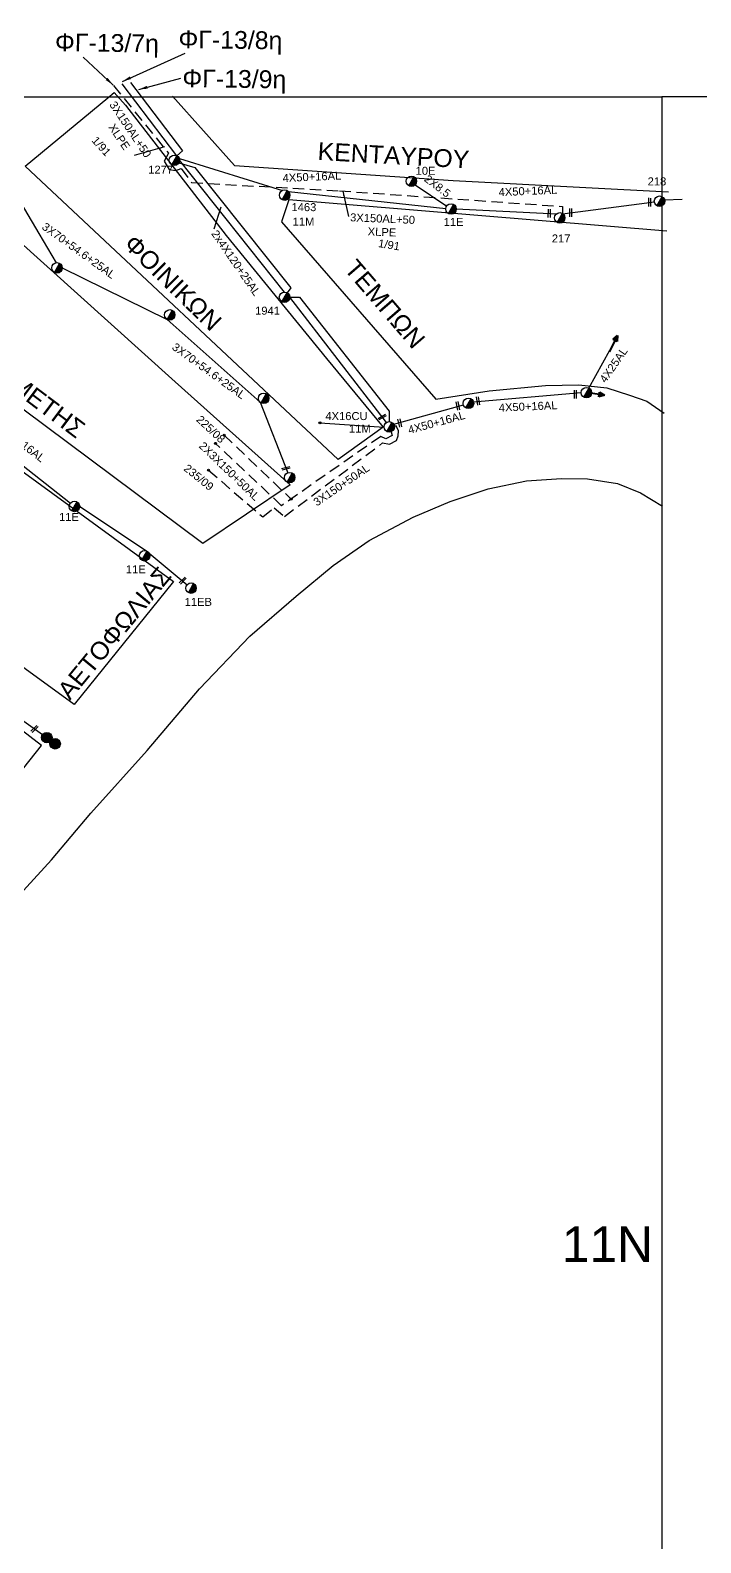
# Model space of a CAD drawing. Header units: millimetres. Extents: x 1642 to 3063, y 749 to 1773.
# Drawn here: x 2681.1 to 2832, y 1428.3 to 1768.6 of the extents above; entities that cross this region are included whole.
import ezdxf

# ---------------------------------------------------------------- set-up
doc = ezdxf.new("R2010")
doc.units = ezdxf.units.MM
doc.linetypes.add('DASHED', pattern=[19.05, 12.7, -6.35])
for name, color, linetype in [('Eπιγραφές - Σχήματα', 7, 'Continuous'), ('Γυμνά εναέρια ΧΤ (3Φ)   4x16CU', 7, 'Continuous'), ('Γυμνά εναέρια ΧΤ και ΦΟΠ (3Φ)   4x50+16AL', 7, 'Continuous'), ('Εναέρια παροχή ΧΤ 4x25', 7, 'SYN_LINE'), ('Επίτονοι', 7, 'Continuous'), ('Επιγραφές - Σχήματα', 7, 'Continuous'), ('Καλώδια ΧΤ   2x8.5', 7, 'DASHED'), ('Καλώδια ΧΤ   3x150+50AL', 7, 'DASHED'), ('Καλώδια ΧΤ   3x150AL+50XLPE', 7, 'DASHED'), ('Μηχανική τομή', 7, 'Continuous'), ('Στύλος Ξύλινος', 7, 'Continuous'), ('Στύλος Ξύλινος @ 1', 7, 'Continuous'), ('Στύλος ΦΜ', 7, 'Continuous'), ('Στύλος ΦΜ @ 1', 7, 'Continuous'), ('Συνδέσεις', 7, 'Continuous'), ('Συνεστραμμένα ΧΤ   3x70+54.6+25 AL', 7, 'SYN_LINE'), ('Συνεστραμμένα ΧΤ   4x120+25 AL', 7, 'SYN_LINE'), ('Υπόβαθρο ΔΕΗ', 7, 'Continuous')]:
    doc.layers.add(name, color=color, linetype=linetype)
doc.styles.get("Standard").update_dxf_attribs({"font": 'arial.ttf'})
doc.linetypes.add('SYN_LINE', pattern='A,0.5,-0.0001,["/\\/\\/\\/",Standard,S=0.1,R=0,X=0,Y=-0.05],-0.25', length=0.7501)
doc.dimstyles.new('ISO-25', dxfattribs={"dimtxt": 2.5, "dimasz": 2.5, "dimexe": 1.25, "dimexo": 0.625, "dimtad": 1, "dimtxsty": 'Standard', "dimcen": 2.5, "dimaunit": 2, "dimazin": 0, "dimtfac": 1, "dimtmove": 0, "dimatfit": 3, "dimfxl": 1, "dimarcsym": 0})

# ---------------------------------------------------------------- blocks, each defined once
blk = doc.blocks.new('ΥΠΑΡΧΩΝ ΤΣΙΜΕΝΤΕΝΙΟΣ ΣΤΥΛΟΣ')
at = {"layer": 'Στύλος ΦΜ'}
blk.add_hatch(color=7, dxfattribs=at).paths.add_polyline_path([(-1.29, -2.28, 0.574793), (2.62, 0, 0.268822), (1.3, 2.27)])
at = {"layer": 'Στύλος ΦΜ', "color": 7}
blk.add_line((-1.29, -2.28), (1.3, 2.27), dxfattribs=at)
blk.add_circle((0, 0), 2.62, dxfattribs=at)
at = {"layer": 'Στύλος ΦΜ', "flags": 4}
for tag, p in [('ΑΡΙΘΜΟΣ', (-4.68, 8.05)), ('ΤΥΠΟΣ', (-4.91, 3.03))]:
    blk.add_attdef(tag, p, '', height=4, dxfattribs=at)
blk = doc.blocks.new('ΥΠΑΡΧΩΝ ΞΥΛΙΝΟΣ ΣΤΥΛΟΣ')
at = {"layer": 'Στύλος Ξύλινος'}
h = blk.add_hatch(color=7, dxfattribs=at)
h.paths.add_polyline_path([(-2.62, 0, 0.270008), (-1.29, -2.28), (1.3, 2.27, 0.576266)])
h.paths.add_polyline_path([(-1.29, -2.28, 0.574793), (2.62, 0, 0.268822), (1.3, 2.27)])
at = {"layer": 'Στύλος Ξύλινος', "color": 7}
blk.add_line((-1.29, -2.28), (1.3, 2.27), dxfattribs=at)
blk.add_circle((0, 0), 2.62, dxfattribs=at)
at = {"layer": 'Στύλος Ξύλινος', "flags": 4}
for tag, p in [('ΑΡΙΘΜΟΣ', (-4.91, 8.6)), ('ΤΥΠΟΣ', (-4.85, 3.39))]:
    blk.add_attdef(tag, p, '', height=4, dxfattribs=at)
blk = doc.blocks.new('ΜΗΧΑΝΙΚΗ ΤΟΜΗ')
at = {"layer": 'Μηχανική τομή', "ltscale": 40}
for p, q in [((-1.89, 0.78), (1.89, 0.78)), ((1.89, 0), (-1.89, 0))]:
    blk.add_line(p, q, dxfattribs=at)
blk = doc.blocks.new('ΕΠΙΤΟΝΟΣ')
at = {"layer": 'Επίτονοι', "lineweight": 40, "ltscale": 40}
blk.add_hatch(color=256, dxfattribs=at).paths.add_polyline_path([(-1.13, 6.47), (0, 9.1), (1.13, 6.47)])
for p, q in [((-1.13, 6.47), (0, 9.1)), ((0, 9.1), (1.13, 6.47)), ((1.13, 6.47), (-1.13, 6.47)), ((-1.13, 6.47), (0, 6.47)), ((0, 6.47), (0, 0))]:
    blk.add_line(p, q, dxfattribs=at)
blk = doc.blocks.new('_ΣΥΝΔΕΣΗ')
at = {"layer": 'Συνδέσεις', "linetype": 'SYN_LINE', "ltscale": 40}
blk.add_hatch(color=256, dxfattribs=at).paths.add_polyline_path([(0.5, -0.01, 1), (-0.5, -0.01, 1)])
at = {"layer": 'Συνδέσεις'}
blk.add_circle((0, -0.01), 0.5, dxfattribs=at)

msp = doc.modelspace()

# ---------------------------------------------------------------- linework, layer by layer
at = {"layer": 'Γυμνά εναέρια ΧΤ (3Φ)   4x16CU', "color": 30, "linetype": 'SYN_LINE', "ltscale": 16}
msp.add_lwpolyline([(2746.27, 1680.26), (2760.7, 1679.3)], dxfattribs=at)
at = {"layer": 'Γυμνά εναέρια ΧΤ και ΦΟΠ (3Φ)   4x50+16AL', "color": 2, "ltscale": 0.2}
for points in [[(2714.63, 1739.72), (2737.81, 1732.56)], [(2739.18, 1732.32), (2774.6, 1728.51)], [(2800.82, 1727.27), (2821.53, 1729.98)], [(2823.84, 1730.41), (2827.76, 1730.56)], [(2776.95, 1728.39), (2799.49, 1727.3)]]:
    msp.add_lwpolyline(points, dxfattribs=at)
at = {"layer": 'Γυμνά εναέρια ΧΤ και ΦΟΠ (3Φ)   4x50+16AL', "color": 87, "ltscale": 0.2}
for points in [[(2780.83, 1684.97), (2805.06, 1687.06)], [(2762.88, 1679.98), (2778.56, 1684.34)]]:
    msp.add_lwpolyline(points, dxfattribs=at)
at = {"layer": 'Γυμνά εναέρια ΧΤ και ΦΟΠ (3Φ)   4x50+16AL', "color": 30, "ltscale": 0.2}
for points in [[(2665.11, 1681.85), (2690.1, 1662.18)], [(2692.2, 1661.46), (2707.44, 1651.34)], [(2707.8, 1650.97), (2716.36, 1643.84)]]:
    msp.add_lwpolyline(points, dxfattribs=at)
at = {"layer": 'Εναέρια παροχή ΧΤ 4x25', "color": 87, "ltscale": 15}
msp.add_lwpolyline([(2806.82, 1688.08), (2813.07, 1699.48)], dxfattribs=at)
at = {"layer": 'Επιγραφές - Σχήματα'}
msp.add_lwpolyline([(1667.44, 1753.61), (2823.21, 1753.61), (2823.21, 749.19), (1667.44, 749.19)], close=True, dxfattribs=at)
at = {"layer": 'Επιγραφές - Σχήματα', "ltscale": 10}
msp.add_lwpolyline([(2823.21, 749.19), (3063.08, 749.19), (3063.08, 1753.61), (2823.21, 1753.61)], dxfattribs=at)
at = {"layer": 'Καλώδια ΧΤ   2x8.5', "color": 2, "linetype": 'Continuous', "ltscale": 0.2}
msp.add_lwpolyline([(2767.73, 1733.84), (2774.8, 1729.05)], dxfattribs=at)
at = {"layer": 'Καλώδια ΧΤ   3x150+50AL', "color": 87, "ltscale": 0.2}
msp.add_lwpolyline([(2721.2, 1669.59), (2733.4, 1659.13), (2735.98, 1661.15), (2738.28, 1659.23), (2760.38, 1675.75), (2761.94, 1675.48), (2763.5, 1676.3), (2763.87, 1677.33), (2763.97, 1678.48), (2763.44, 1679.58), (2763.04, 1679.53)], dxfattribs=at)
at = {"layer": 'Καλώδια ΧΤ   3x150+50AL', "color": 30, "ltscale": 0.2}
for points in [[(2762.33, 1678.28), (2762.55, 1677.42), (2761.13, 1676.7), (2759.94, 1677.22), (2737.63, 1661.63)], [(2737.63, 1661.63), (2722.74, 1675.65)], [(2724.7, 1677.49), (2739.77, 1663.12)]]:
    msp.add_lwpolyline(points, dxfattribs=at)
at = {"layer": 'Καλώδια ΧΤ   3x150AL+50XLPE', "color": 2, "ltscale": 0.2}
msp.add_lwpolyline([(2699.8, 1756.19), (2712.2, 1740.92), (2711.24, 1739.12), (2712.31, 1737.27), (2713.81, 1737.05), (2715.06, 1737.52), (2717.38, 1734.34), (2750.67, 1732.47), (2800.86, 1728.95), (2800.82, 1727.42)], dxfattribs=at)
at = {"layer": 'Συνεστραμμένα ΧΤ   3x70+54.6+25 AL', "color": 173, "ltscale": 20}
for points in [[(2669.78, 1745.18), (2682.97, 1722.87), (2686.87, 1716.28)], [(2688.26, 1715.13), (2711.87, 1703.54)], [(2711.87, 1703.54), (2732.83, 1684.9)], [(2732.83, 1684.9), (2739.02, 1669.05)]]:
    msp.add_lwpolyline(points, dxfattribs=at)
at = {"layer": 'Συνεστραμμένα ΧΤ   3x70+54.6+25 AL', "color": 85, "ltscale": 20}
msp.add_lwpolyline([(2666.9, 1622.24), (2683.85, 1610.13)], dxfattribs=at)
at = {"layer": 'Συνεστραμμένα ΧΤ   4x120+25 AL', "color": 30, "ltscale": 20}
for points in [[(2714.09, 1740.37), (2701.74, 1756.53)], [(2738.3, 1709.7), (2714.69, 1739.35)], [(2761.25, 1680.36), (2739.48, 1708.52)]]:
    msp.add_lwpolyline(points, dxfattribs=at)
at = {"layer": 'Συνεστραμμένα ΧΤ   4x120+25 AL', "color": 87, "ltscale": 20}
for points in [[(2703.6, 1756.86), (2715.35, 1741.49), (2714.09, 1740.37)], [(2714.53, 1738.77), (2718.14, 1737.73), (2739.75, 1710.66), (2739.75, 1710.66), (2738.89, 1709.54)], [(2739.48, 1708.52), (2741.69, 1708.55), (2761.86, 1682.89), (2761.87, 1680.54)]]:
    msp.add_lwpolyline(points, dxfattribs=at)
at = {"layer": 'Υπόβαθρο ΔΕΗ', "ltscale": 0.2}
for points in [[(2679.93, 1738), (2698.55, 1753.4), (2699.93, 1754.62), (2702.49, 1751.71), (2725.13, 1722.4), (2747.72, 1694.71), (2760.46, 1679.29), (2750.35, 1672.05), (2679.93, 1738)], [(2713.08, 1753.74), (2727.05, 1738.14), (2776.28, 1734.81), (2806.14, 1733.21), (2824.75, 1732.22)], [(2824.33, 1723.42), (2739.24, 1730.41), (2737.59, 1725.48), (2772.37, 1685.61), (2784.34, 1687.48), (2797.05, 1688.65), (2804.52, 1688.82), (2810.87, 1688.15), (2815.97, 1686.46), (2819.87, 1685.16), (2823.77, 1682.42)], [(2647.65, 1707.11), (2670.43, 1728.43), (2713.69, 1689.46), (2739.57, 1666.34), (2719.93, 1653.11), (2659.23, 1698.38), (2647.65, 1707.11)], [(2612.72, 1673.75), (2638.96, 1698.71), (2713.33, 1644.58), (2690.94, 1616.9), (2612.72, 1673.75)], [(2589.75, 1416.62), (2603.15, 1456.05), (2618.75, 1490.01), (2626.99, 1505.52), (2638.7, 1525.84), (2649.48, 1541.02), (2673.09, 1568.06), (2685.83, 1581.92), (2694.71, 1592.44), (2707.4, 1606.56), (2719.14, 1620.41), (2730.51, 1632.3), (2740.88, 1641.25), (2749.27, 1648.19), (2757.34, 1653.78), (2767.26, 1659.04), (2775.61, 1662.56), (2784.15, 1665.42), (2792.73, 1667.21), (2800.66, 1667.72), (2806.45, 1667.66), (2813.22, 1666.62), (2818.38, 1664.52), (2823.36, 1661.49)], [(2584.78, 1648.99), (2591.02, 1629.66), (2676.8, 1599.05), (2683.61, 1607.67), (2650.04, 1633.45), (2621.55, 1654.21), (2605.25, 1666.26), (2584.78, 1648.99)]]:
    msp.add_lwpolyline(points, dxfattribs=at)

# ---------------------------------------------------------------- block references
at = {"layer": 'Επίτονοι', "xscale": 0.4499999999998181, "yscale": 0.4499999999998181, "zscale": 0.4499999999998181}
for p, rotation in [((2811.34, 1696.25), 332.5814164735305), ((2806.24, 1687.06), 261.6529285758091)]:
    msp.add_blockref('ΕΠΙΤΟΝΟΣ', p, dxfattribs=dict(at, rotation=rotation))
at = {"layer": 'Μηχανική τομή'}
for p, xscale, yscale, zscale, rotation in [((2820.66, 1729.91), 0.4999999999999996, 0.4999999999999996, 0.4999999999999996, 89.26239547128974), ((2798.07, 1727.39), 0.4999999999999996, 0.4999999999999996, 0.4999999999999996, 89.26239547128974), ((2802.88, 1727.55), 0.4999999999999996, 0.4999999999999996, 0.4999999999999996, 89.26239547128974), ((2777.5, 1684.13), 0.4999999999999996, 0.4999999999999996, 0.4999999999999996, 102.6682895903756), ((2782.05, 1685.22), 0.4999999999999996, 0.4999999999999996, 0.4999999999999996, 99.22112904700353), ((2803.95, 1686.67), 0.4999999999999996, 0.4999999999999996, 0.4999999999999996, 89.26239547128974), ((2760.38, 1681.4), 0.4999999999999996, 0.4999999999999996, 0.4999999999999996, 29.20834831872926), ((2764.42, 1680.28), 0.4999999999999996, 0.4999999999999996, 0.4999999999999996, 102.6682895903756), ((2738.65, 1669.84), 0.4999999999999996, 0.4999999999999996, 0.4999999999999996, 15.26433223831715), ((2715.25, 1644.91), 0.4999999999999997, 0.4999999999999997, 0.4999999999999997, 224.8664666150366), ((2681.87, 1611.53), 0.4999999999999997, 0.4999999999999997, 0.4999999999999997, 224.8664666150366)]:
    msp.add_blockref('ΜΗΧΑΝΙΚΗ ΤΟΜΗ', p, dxfattribs=dict(at, xscale=xscale, yscale=yscale, zscale=zscale, rotation=rotation))
at = {"layer": 'Στύλος Ξύλινος @ 1', "ltscale": 40, "xscale": 0.4499999999998181, "yscale": 0.4499999999998181, "zscale": 0.4499999999998181}
for p in [(2684.8, 1609.45), (2686.67, 1608.06)]:
    msp.add_blockref('ΥΠΑΡΧΩΝ ΞΥΛΙΝΟΣ ΣΤΥΛΟΣ', p, dxfattribs=at)
at = {"layer": 'Στύλος ΦΜ @ 1', "ltscale": 40}
ref = msp.add_blockref('ΥΠΑΡΧΩΝ ΤΣΙΜΕΝΤΕΝΙΟΣ ΣΤΥΛΟΣ', (2713.51, 1739.35), dxfattribs=dict(at, xscale=0.4499999999998181, yscale=0.4499999999998181, zscale=0.4499999999998181))
ref.add_attrib('ΤΥΠΟΣ', '1277', (2707.62, 1736.33), dxfattribs={"layer": 'Στύλος ΦΜ', "height": 1.8, "flags": 4})
ref = msp.add_blockref('ΥΠΑΡΧΩΝ ΤΣΙΜΕΝΤΕΝΙΟΣ ΣΤΥΛΟΣ', (2766.85, 1734.62), dxfattribs=dict(at, xscale=0.4499999999998181, yscale=0.4499999999998181, zscale=0.4499999999998181))
ref.add_attrib('ΤΥΠΟΣ', '10E', (2767.8, 1736.08), dxfattribs={"layer": 'Στύλος ΦΜ', "height": 1.8, "flags": 4})
ref = msp.add_blockref('ΥΠΑΡΧΩΝ ΤΣΙΜΕΝΤΕΝΙΟΣ ΣΤΥΛΟΣ', (2738.33, 1731.5), dxfattribs=dict(at, xscale=0.4499999999998181, yscale=0.4499999999998181, zscale=0.4499999999998181))
ref.add_attrib('ΤΥΠΟΣ', '1463', (2739.86, 1727.9), dxfattribs={"layer": 'Στύλος ΦΜ', "height": 1.8, "flags": 4})
ref.add_attrib('ΑΡΙΘΜΟΣ', '11M', (2740.12, 1724.65), dxfattribs={"layer": 'Στύλος ΦΜ', "height": 1.8, "flags": 4})
ref = msp.add_blockref('ΥΠΑΡΧΩΝ ΤΣΙΜΕΝΤΕΝΙΟΣ ΣΤΥΛΟΣ', (2822.69, 1730.14), dxfattribs=dict(at, xscale=0.4499999999998181, yscale=0.4499999999998181, zscale=0.4499999999998181))
ref.add_attrib('ΤΥΠΟΣ', '218', (2820.02, 1733.69), dxfattribs={"layer": 'Στύλος ΦΜ', "height": 1.8, "flags": 4})
ref = msp.add_blockref('ΥΠΑΡΧΩΝ ΤΣΙΜΕΝΤΕΝΙΟΣ ΣΤΥΛΟΣ', (2775.77, 1728.39), dxfattribs=dict(at, xscale=0.4499999999998181, yscale=0.4499999999998181, zscale=0.4499999999998181))
ref.add_attrib('ΤΥΠΟΣ', '11E', (2774.11, 1724.57), dxfattribs={"layer": 'Στύλος ΦΜ', "height": 1.8, "flags": 4})
ref = msp.add_blockref('ΥΠΑΡΧΩΝ ΤΣΙΜΕΝΤΕΝΙΟΣ ΣΤΥΛΟΣ', (2800.24, 1726.39), dxfattribs=dict(at, xscale=0.4499999999998181, yscale=0.4499999999998181, zscale=0.4499999999998181))
ref.add_attrib('ΤΥΠΟΣ', '217', (2798.45, 1720.85), dxfattribs={"layer": 'Στύλος ΦΜ', "height": 1.8, "flags": 4})
at = {"layer": 'Στύλος ΦΜ @ 1', "ltscale": 40, "xscale": 0.4499999999998181, "yscale": 0.4499999999998181, "zscale": 0.4499999999998181}
for p in [(2687.09, 1715.13), (2712.46, 1704.56), (2806.24, 1687.06), (2733.61, 1685.78), (2779.7, 1684.65), (2739.45, 1667.95)]:
    msp.add_blockref('ΥΠΑΡΧΩΝ ΤΣΙΜΕΝΤΕΝΙΟΣ ΣΤΥΛΟΣ', p, dxfattribs=at)
at = {"layer": 'Στύλος ΦΜ @ 1', "ltscale": 40}
ref = msp.add_blockref('ΥΠΑΡΧΩΝ ΤΣΙΜΕΝΤΕΝΙΟΣ ΣΤΥΛΟΣ', (2738.3, 1708.52), dxfattribs=dict(at, xscale=0.4499999999998181, yscale=0.4499999999998181, zscale=0.4499999999998181))
ref.add_attrib('ΤΥΠΟΣ', '1941', (2731.67, 1704.6), dxfattribs={"layer": 'Στύλος ΦΜ', "height": 1.8, "flags": 4})
ref = msp.add_blockref('ΥΠΑΡΧΩΝ ΤΣΙΜΕΝΤΕΝΙΟΣ ΣΤΥΛΟΣ', (2761.87, 1679.36), dxfattribs=dict(at, xscale=0.4499999999998181, yscale=0.4499999999998181, zscale=0.4499999999998181))
ref.add_attrib('ΤΥΠΟΣ', '11M', (2752.8, 1678.05), dxfattribs={"layer": 'Στύλος ΦΜ', "height": 1.8, "flags": 4})
ref = msp.add_blockref('ΥΠΑΡΧΩΝ ΤΣΙΜΕΝΤΕΝΙΟΣ ΣΤΥΛΟΣ', (2691.02, 1661.46), dxfattribs=dict(at, xscale=0.4499999999998181, yscale=0.4499999999998181, zscale=0.4499999999998181))
ref.add_attrib('ΤΥΠΟΣ', '11E', (2687.55, 1658.19), dxfattribs={"layer": 'Στύλος ΦΜ', "height": 1.8, "flags": 4})
ref = msp.add_blockref('ΥΠΑΡΧΩΝ ΤΣΙΜΕΝΤΕΝΙΟΣ ΣΤΥΛΟΣ', (2706.79, 1650.36), dxfattribs=dict(at, xscale=0.4499999999998181, yscale=0.4499999999998181, zscale=0.4499999999998181))
ref.add_attrib('ΤΥΠΟΣ', '11E', (2702.58, 1646.4), dxfattribs={"layer": 'Στύλος ΦΜ', "height": 1.8, "flags": 4})
ref = msp.add_blockref('ΥΠΑΡΧΩΝ ΤΣΙΜΕΝΤΕΝΙΟΣ ΣΤΥΛΟΣ', (2717.26, 1643.08), dxfattribs=dict(at, xscale=0.4499999999998181, yscale=0.4499999999998181, zscale=0.4499999999998181))
ref.add_attrib('ΤΥΠΟΣ', '11EB', (2715.82, 1639.08), dxfattribs={"layer": 'Στύλος ΦΜ', "height": 1.8, "flags": 4})
at = {"layer": 'Συνδέσεις', "xscale": 0.4499999999998181, "yscale": 0.4499999999998181, "zscale": 0.4499999999998181}
for p in [(2746.28, 1680.26), (2722.74, 1675.66), (2724.7, 1677.49), (2721.2, 1669.6), (2739.77, 1663.13)]:
    msp.add_blockref('_ΣΥΝΔΕΣΗ', p, dxfattribs=at)

# ---------------------------------------------------------------- texts
at = {"layer": 'Eπιγραφές - Σχήματα', "char_height": 4, "width": 40.8874, "attachment_point": 1}
for s, insert, rotation in [('ΦΓ-13/7η', (2686.67, 1767.9), 359.3062), ('ΦΓ-13/8η', (2714.46, 1768.59), 359.3062), ('ΦΓ-13/9η', (2715.34, 1759.81), 359.3062), ('ΚΕΝΤΑΥΡΟΥ', (2745.89, 1743.42), 356.7815), ('ΦΟΙΝΙΚΩΝ', (2704.61, 1722.99), 315.5501), ('ΤΕΜΠΩΝ', (2754.56, 1717.41), 310.7814), ('ΠΡΕΜΕΤΗΣ', (2669.26, 1698.3), 323.0205), ('ΑΕΤΟΦΩΛΙΑΣ', (2686.91, 1620.24), 50.5497)]:
    msp.add_mtext(s, dxfattribs=dict(at, insert=insert, rotation=rotation))
at = {"layer": 'Eπιγραφές - Σχήματα', "char_height": 1.8, "attachment_point": 1}
for s, insert, rotation in [('1/91', (2696.1, 1744.92), 312.1263), ('1/91', (2759.57, 1721.62), 350.6432), ('225/08', (2719.52, 1682.13), 316.8877), ('235/09', (2716.58, 1671.12), 320.909)]:
    msp.add_mtext_dynamic_manual_height_columns(s, width=11.4428, gutter_width=12.5, heights=[0], dxfattribs=dict(at, insert=insert, rotation=rotation))
at = {"layer": 'Γυμνά εναέρια ΧΤ (3Φ)   4x16CU', "color": 7, "insert": (2747.49, 1682.69), "char_height": 1.8, "width": 168.3718, "attachment_point": 1}
msp.add_mtext('4X16CU', dxfattribs=at)
at = {"layer": 'Γυμνά εναέρια ΧΤ και ΦΟΠ (3Φ)   4x50+16AL', "color": 7, "char_height": 1.8, "width": 168.3718, "attachment_point": 1}
for insert, rotation in [((2737.82, 1736.24), 2.521), ((2786.44, 1733.06), 2.521), ((2786.48, 1684.57), 2.521), ((2765.89, 1679.48), 15.2026), ((2674.14, 1680.76), 322.4695)]:
    msp.add_mtext('4X50+16AL', dxfattribs=dict(at, insert=insert, rotation=rotation))
at = {"layer": 'Εναέρια παροχή ΧΤ 4x25', "color": 7, "insert": (2809.06, 1690.13), "char_height": 1.8, "width": 168.3718, "attachment_point": 1, "rotation": 55.3359}
msp.add_mtext('4X25AL', dxfattribs=at)
at = {"layer": 'Επιγραφές - Σχήματα', "insert": (2800.71, 1499.47), "char_height": 8, "width": 25.3476, "attachment_point": 1}
msp.add_mtext('11N', dxfattribs=at)
at = {"layer": 'Καλώδια ΧΤ   2x8.5', "color": 7, "insert": (2770.64, 1736.23), "char_height": 1.8, "width": 168.3718, "attachment_point": 1, "rotation": 323.056}
msp.add_mtext('2X8.5', dxfattribs=at)
at = {"layer": 'Καλώδια ΧΤ   3x150+50AL', "color": 7, "char_height": 1.8, "width": 168.3718, "attachment_point": 1}
for s, insert, rotation in [('2X3X150+50AL', (2720.16, 1676.17), 315.9891), ('3X150+50AL', (2744.55, 1662.92), 34.3676)]:
    msp.add_mtext(s, dxfattribs=dict(at, insert=insert, rotation=rotation))
at = {"layer": 'Καλώδια ΧΤ   3x150AL+50XLPE', "color": 7, "char_height": 1.8, "width": 27.8484, "attachment_point": 5}
for insert, rotation in [((2702.37, 1745.46), 303.9136), ((2760.3, 1724.72), 357.5925)]:
    msp.add_mtext('3X150AL+50\\PXLPE', dxfattribs=dict(at, insert=insert, rotation=rotation))
at = {"layer": 'Συνεστραμμένα ΧΤ   3x70+54.6+25 AL', "color": 7, "char_height": 1.8, "width": 168.3718, "attachment_point": 1, "rotation": 324.2565}
for insert in [(2684.58, 1725.47), (2713.85, 1698.4)]:
    msp.add_mtext('3X70+54.6+25AL', dxfattribs=dict(at, insert=insert))
at = {"layer": 'Συνεστραμμένα ΧΤ   4x120+25 AL', "color": 7, "insert": (2723.2, 1723.86), "char_height": 1.8, "width": 168.3718, "attachment_point": 1, "rotation": 304.6237}
msp.add_mtext('2x4X120+25AL', dxfattribs=at)

# ---------------------------------------------------------------- leaders
at = {"layer": 'Επιγραφές - Σχήματα', "ltscale": 40}
for points, override in [([(2701.8, 1757.09), (2715.94, 1763.48)], {"dimasz": 2, "dimtad": 0}), ([(2699.74, 1756.27), (2692.99, 1762.53)], {"dimasz": 2, "dimtad": 0}), ([(2705.48, 1755.26), (2714.99, 1757.8)], {"dimasz": 2, "dimtad": 0}), ([(2711.27, 1742.36), (2704.42, 1740.43)], {"dimasz": 1, "dimtad": 0}), ([(2751.42, 1732.37), (2752.68, 1726.73)], {"dimasz": 1, "dimtad": 0}), ([(2723.97, 1728.77), (2722.36, 1723.86)], {"dimasz": 1, "dimtad": 0})]:
    msp.add_leader(points, dimstyle='ISO-25', override=override, dxfattribs=at)

doc.saveas('drawing.dxf')
